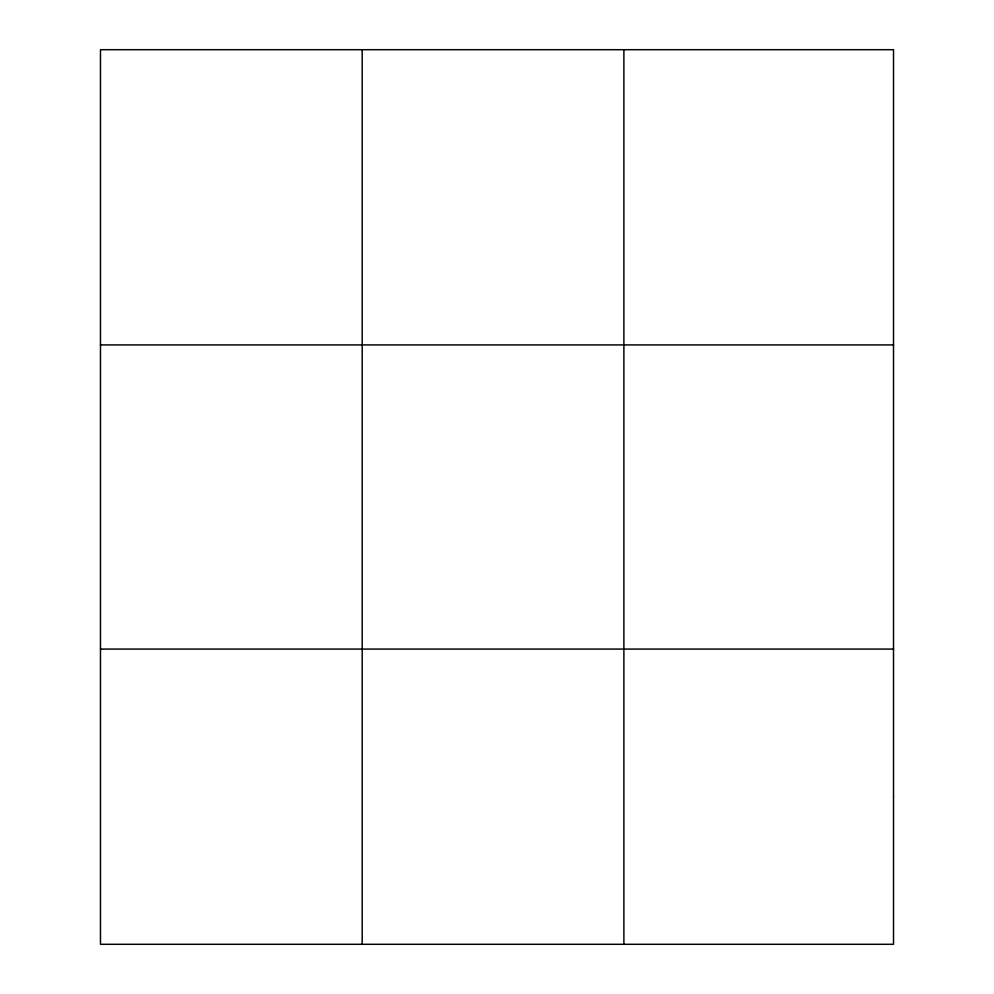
<?xml version="1.0" encoding="UTF-8"?>
<svg xmlns="http://www.w3.org/2000/svg" width="994" height="994" viewBox="0 0 994 994"><rect width="100%" height="100%" fill="white"/><g stroke="black" fill="none" stroke-linecap="round" stroke-linejoin="round"><path stroke-width="1.49" d="M362.189 49.7L362.189 944.3M623.884 49.7L623.884 944.3M100.481 344.918L893.519 344.918M100.481 649.082L893.519 649.082M893.519 796.691L893.519 944.3L100.481 944.3L100.481 49.7L893.519 49.7L893.519 796.691"/></g></svg>
